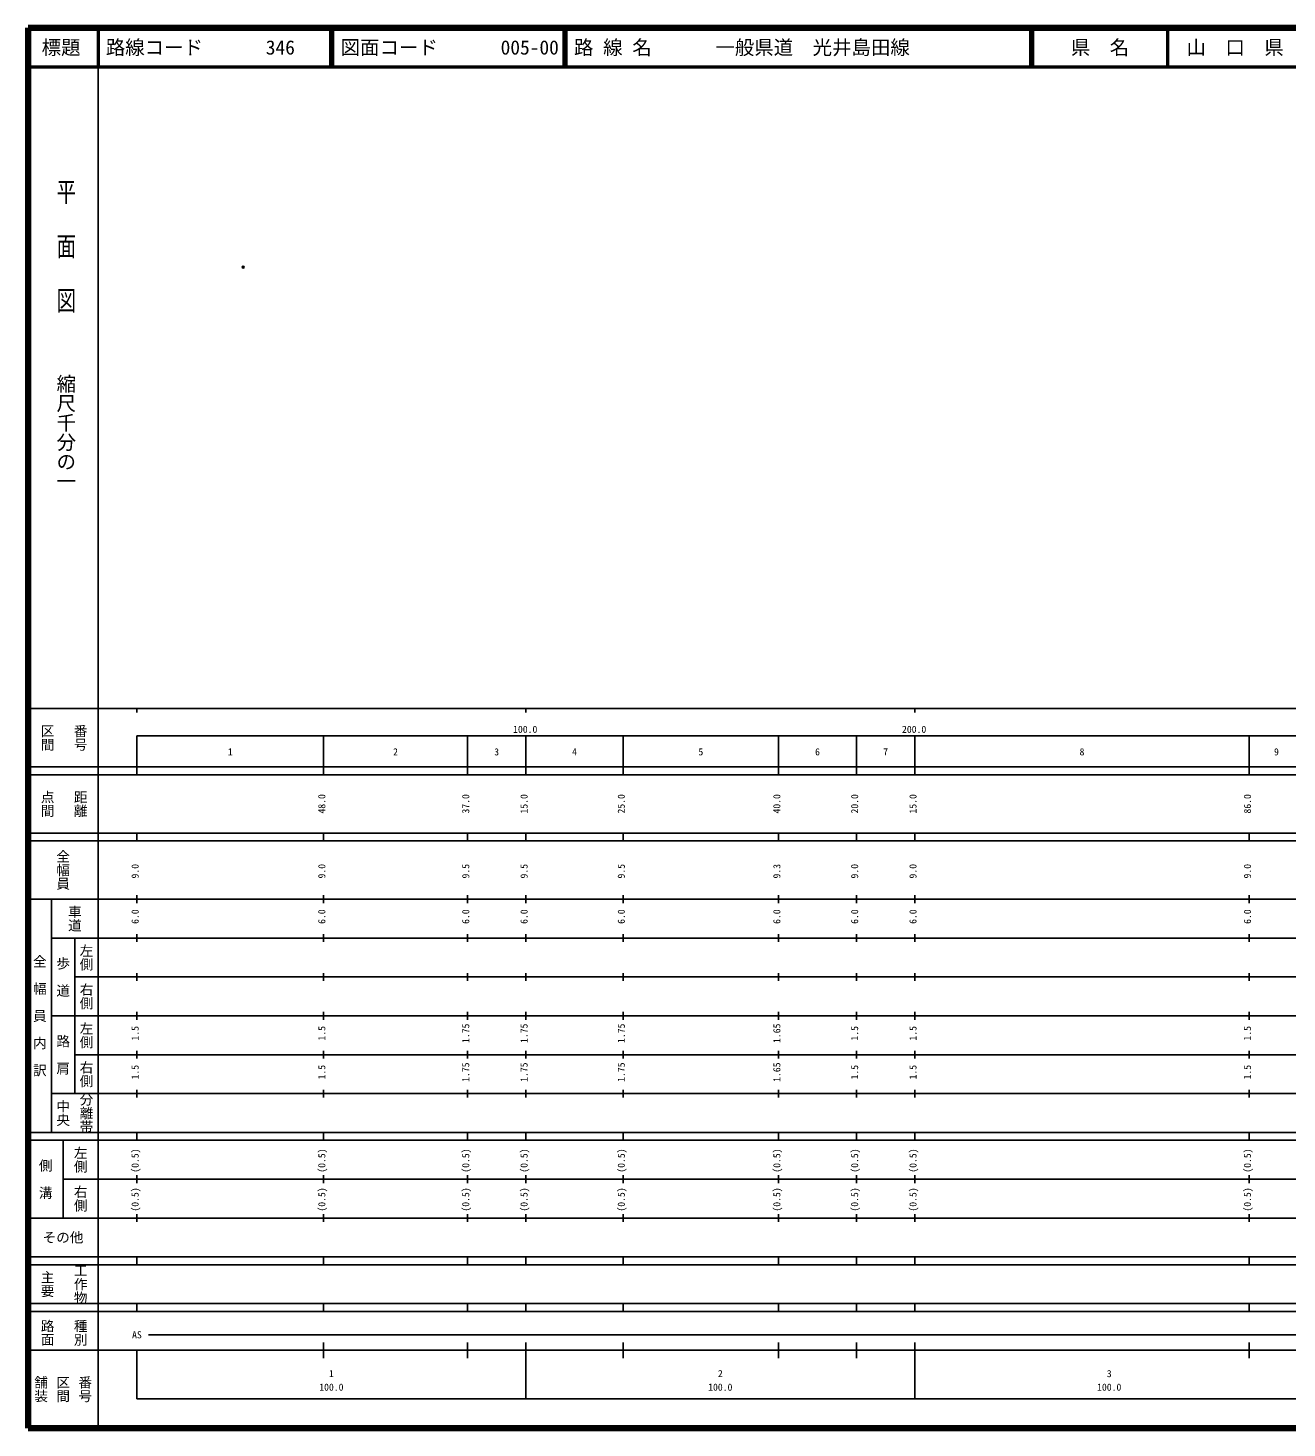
# Model space of a CAD drawing. Units: millimetres on the paper. Extents: x 40 to 680, y 20 to 380.
# Drawn here: x 40 to 363.7, y 20 to 380 of the extents above; entities that cross this region are included whole.
import ezdxf
from ezdxf.enums import TextEntityAlignment as Align

# ---------------------------------------------------------------- set-up
doc = ezdxf.new("R2010")
doc.units = ezdxf.units.MM
doc.header["$PDMODE"] = 32
doc.header["$PDSIZE"] = 0.5
doc.layers.add('M-OTRS', color=6, linetype='Continuous')
doc.layers.add('M-TTL-TXT', color=7, linetype='Continuous')
for name, color, linetype, lineweight in [('M-TTL', 2, 'Continuous', 140), ('M-TTL-BAND', 7, 'Continuous', 25), ('M-TTL-LINE', 7, 'Continuous', 50)]:
    doc.layers.add(name, color=color, linetype=linetype, lineweight=lineweight)
doc.styles.add('@ＭＳ ゴシック', font='')
doc.styles.add('ＭＳ ゴシック', font='')
doc.styles.get('@ＭＳ ゴシック').set_extended_font_data('@MS Gothic')
doc.styles.get('ＭＳ ゴシック').set_extended_font_data('MS Gothic')

msp = doc.modelspace()

# ---------------------------------------------------------------- linework, layer by layer
at = {"layer": 'M-OTRS'}
msp.add_point((95.349, 318.532), dxfattribs=at)
at = {"layer": 'M-TTL'}
for p, q in [((40, 380), (40, 20)), ((680, 380), (40, 380)), ((40, 20), (680, 20))]:
    msp.add_line(p, q, dxfattribs=at)
at = {"layer": 'M-TTL-BAND'}
for p, q in [((58, 370), (58, 20)), ((40, 205), (579, 205)), ((68, 205), (68, 204)), ((168, 205), (168, 204)), ((268, 205), (268, 204)), ((68, 198), (579, 198)), ((68, 198), (68, 188)), ((116, 188), (116, 198)), ((153, 188), (153, 198)), ((168, 188), (168, 198)), ((193, 188), (193, 198)), ((233, 188), (233, 198)), ((253, 188), (253, 198)), ((268, 188), (268, 198)), ((354, 188), (354, 198)), ((40, 190), (579, 190)), ((40, 188), (579, 188)), ((40, 173), (579, 173)), ((68, 171), (68, 173)), ((116, 171), (116, 173)), ((153, 171), (153, 173)), ((168, 171), (168, 173)), ((193, 171), (193, 173)), ((233, 171), (233, 173)), ((253, 171), (253, 173)), ((268, 171), (268, 173)), ((354, 171), (354, 173)), ((40, 171), (579, 171)), ((40, 156), (579, 156)), ((46, 96), (46, 156)), ((68, 155), (68, 157)), ((116, 155), (116, 157)), ((153, 155), (153, 157)), ((168, 155), (168, 157)), ((193, 155), (193, 157)), ((233, 155), (233, 157)), ((253, 155), (253, 157)), ((268, 155), (268, 157)), ((354, 155), (354, 157)), ((46, 146), (579, 146)), ((52, 146), (52, 106)), ((68, 145), (68, 147)), ((116, 145), (116, 147)), ((153, 145), (153, 147)), ((168, 145), (168, 147)), ((193, 145), (193, 147)), ((233, 145), (233, 147)), ((253, 145), (253, 147)), ((268, 145), (268, 147)), ((354, 145), (354, 147)), ((68, 135), (68, 137)), ((116, 135), (116, 137)), ((153, 135), (153, 137)), ((168, 135), (168, 137)), ((193, 135), (193, 137)), ((233, 135), (233, 137)), ((253, 135), (253, 137)), ((268, 135), (268, 137)), ((354, 135), (354, 137)), ((52, 136), (579, 136)), ((46, 126), (579, 126)), ((68, 125), (68, 127)), ((116, 125), (116, 127)), ((153, 125), (153, 127)), ((168, 125), (168, 127)), ((193, 125), (193, 127)), ((233, 125), (233, 127)), ((253, 125), (253, 127)), ((268, 125), (268, 127)), ((354, 125), (354, 127)), ((52, 116), (579, 116)), ((68, 115), (68, 117)), ((116, 115), (116, 117)), ((153, 115), (153, 117)), ((168, 115), (168, 117)), ((193, 115), (193, 117)), ((233, 115), (233, 117)), ((253, 115), (253, 117)), ((268, 115), (268, 117)), ((354, 115), (354, 117)), ((46, 106), (579, 106)), ((68, 105), (68, 107)), ((116, 105), (116, 107)), ((153, 105), (153, 107)), ((168, 105), (168, 107)), ((193, 105), (193, 107)), ((233, 105), (233, 107)), ((253, 105), (253, 107)), ((268, 105), (268, 107)), ((354, 105), (354, 107)), ((40, 96), (579, 96)), ((40, 94), (579, 94)), ((49, 94), (49, 74)), ((68, 94), (68, 96)), ((116, 94), (116, 96)), ((153, 94), (153, 96)), ((168, 94), (168, 96)), ((193, 94), (193, 96)), ((233, 94), (233, 96)), ((253, 94), (253, 96)), ((268, 94), (268, 96)), ((354, 94), (354, 96)), ((49, 84), (579, 84)), ((68, 83), (68, 85)), ((116, 83), (116, 85)), ((153, 83), (153, 85)), ((168, 83), (168, 85)), ((193, 83), (193, 85)), ((233, 83), (233, 85)), ((253, 83), (253, 85)), ((268, 83), (268, 85)), ((354, 83), (354, 85)), ((40, 74), (579, 74)), ((68, 73), (68, 75)), ((116, 73), (116, 75)), ((153, 73), (153, 75)), ((168, 73), (168, 75)), ((193, 73), (193, 75)), ((233, 73), (233, 75)), ((253, 73), (253, 75)), ((268, 73), (268, 75)), ((354, 73), (354, 75)), ((40, 64), (579, 64)), ((40, 62), (579, 62)), ((68, 62), (68, 64)), ((116, 62), (116, 64)), ((153, 62), (153, 64)), ((168, 62), (168, 64)), ((193, 62), (193, 64)), ((233, 62), (233, 64)), ((253, 62), (253, 64)), ((268, 62), (268, 64)), ((354, 62), (354, 64)), ((40, 52), (579, 52)), ((68, 50), (68, 52)), ((116, 50), (116, 52)), ((153, 50), (153, 52)), ((168, 50), (168, 52)), ((193, 50), (193, 52)), ((233, 50), (233, 52)), ((253, 50), (253, 52)), ((268, 50), (268, 52)), ((354, 50), (354, 52)), ((40, 50), (579, 50)), ((71, 44), (565, 44)), ((40, 40), (579, 40)), ((68, 40), (68, 27.5)), ((116, 38), (116, 42)), ((153, 38), (153, 42)), ((168, 27.5), (168, 42)), ((193, 38), (193, 42)), ((233, 38), (233, 42)), ((253, 38), (253, 42)), ((268, 27.5), (268, 42)), ((354, 38), (354, 42)), ((68, 27.5), (579, 27.5))]:
    msp.add_line(p, q, dxfattribs=at)
at = {"layer": 'M-TTL-LINE'}
for p, q in [((58, 380), (58, 370)), ((117.75, 380), (117.75, 370)), ((118.25, 380), (118.25, 370)), ((177.75, 380), (177.75, 370)), ((178.25, 380), (178.25, 370)), ((297.75, 380), (297.75, 370)), ((298.25, 380), (298.25, 370)), ((333, 380), (333, 370)), ((40, 370), (680, 370))]:
    msp.add_line(p, q, dxfattribs=at)

# ---------------------------------------------------------------- texts
at = {"layer": 'M-TTL-BAND', "style": '@ＭＳ ゴシック', "width": 1.4}
msp.add_text('平  面  図', height=3.666, rotation=270, dxfattribs=at).set_placement((49.777, 306.475), align=Align.MIDDLE_RIGHT)
at = {"layer": 'M-TTL-BAND', "style": '@ＭＳ ゴシック'}
msp.add_text('縮尺千分の一', height=3.666, rotation=270, dxfattribs=at).set_placement((49.777, 261.03), align=Align.MIDDLE_RIGHT)
for s, p in [('区間', (45, 197.5)), ('番号', (53.5, 197.5)), ('点間', (45, 180.5)), ('距離', (53.5, 180.5)), ('全幅員', (49, 163.5)), ('車道', (52, 151)), ('左側', (55, 141)), ('全\u3000幅\u3000員\u3000内\u3000訳', (43, 126)), ('歩\u3000道', (49, 136)), ('右側', (55, 131)), ('左側', (55, 121)), ('路\u3000肩', (49, 116)), ('右側', (55, 111)), ('分離帯', (55, 101)), ('中央', (49, 101)), ('左側', (53.5, 89)), ('側\u3000溝', (44.5, 84)), ('右側', (53.5, 79)), ('工作物', (53.5, 57)), ('主要', (45, 57)), ('路面', (45, 44.5)), ('種別', (53.5, 44.5)), ('舗装', (43.333, 30)), ('区間', (49, 30)), ('番号', (54.667, 30))]:
    msp.add_text(s, height=2.566, rotation=270, dxfattribs=at).set_placement(p, align=Align.MIDDLE_CENTER)
at = {"layer": 'M-TTL-BAND', "style": 'ＭＳ ゴシック'}
for s, p in [('100.0', (167.844, 198.195)), ('200.0', (267.844, 198.195)), ('1', (92, 192.405)), ('2', (134.5, 192.405)), ('3', (160.5, 192.405)), ('4', (180.5, 192.405)), ('5', (213, 192.405)), ('6', (243, 192.405)), ('7', (260.5, 192.405)), ('8', (311, 192.405)), ('9', (361, 192.405)), ('AS', (68, 42.5)), ('1', (118, 32.523)), ('2', (218, 32.523)), ('3', (318, 32.523)), ('100.0', (118, 29.033)), ('100.0', (218, 29.033)), ('100.0', (318, 29.033))]:
    msp.add_text(s, height=1.833, dxfattribs=at).set_placement(p, align=Align.BOTTOM_CENTER)
for s, p in [('48.0', (117, 180.5)), ('37.0', (154, 180.5)), ('15.0', (169, 180.5)), ('25.0', (194, 180.5)), ('40.0', (234, 180.5)), ('20.0', (254, 180.5)), ('15.0', (269, 180.5)), ('86.0', (355, 180.5)), ('9.0', (69, 163.174)), ('9.0', (117, 163.174)), ('9.5', (154, 163.174)), ('9.5', (169, 163.174)), ('9.5', (194, 163.174)), ('9.3', (234, 163.174)), ('9.0', (254, 163.174)), ('9.0', (269, 163.174)), ('9.0', (355, 163.174)), ('6.0', (69, 151.5)), ('6.0', (117, 151.5)), ('6.0', (154, 151.5)), ('6.0', (169, 151.5)), ('6.0', (194, 151.5)), ('6.0', (234, 151.5)), ('6.0', (254, 151.5)), ('6.0', (269, 151.5)), ('6.0', (355, 151.5)), ('1.5', (69, 121.5)), ('1.5', (117, 121.5)), ('1.75', (154, 121.5)), ('1.75', (169, 121.5)), ('1.75', (194, 121.5)), ('1.65', (234, 121.5)), ('1.5', (254, 121.5)), ('1.5', (269, 121.5)), ('1.5', (355, 121.5)), ('1.5', (69, 111.5)), ('1.5', (117, 111.5)), ('1.75', (154, 111.5)), ('1.75', (169, 111.5)), ('1.75', (194, 111.5)), ('1.65', (234, 111.5)), ('1.5', (254, 111.5)), ('1.5', (269, 111.5)), ('1.5', (355, 111.5)), ('(0.5)', (69, 88.764)), ('(0.5)', (117, 88.764)), ('(0.5)', (154, 88.764)), ('(0.5)', (169, 88.764)), ('(0.5)', (194, 88.764)), ('(0.5)', (234, 88.764)), ('(0.5)', (254, 88.764)), ('(0.5)', (269, 88.764)), ('(0.5)', (355, 88.764)), ('(0.5)', (69, 78.764)), ('(0.5)', (117, 78.764)), ('(0.5)', (154, 78.764)), ('(0.5)', (169, 78.764)), ('(0.5)', (194, 78.764)), ('(0.5)', (234, 78.764)), ('(0.5)', (254, 78.764)), ('(0.5)', (269, 78.764)), ('(0.5)', (355, 78.764))]:
    msp.add_text(s, height=1.833, rotation=90, dxfattribs=at).set_placement(p, align=Align.BOTTOM_CENTER)
msp.add_text('その他', height=2.566, dxfattribs=at).set_placement((49, 69), align=Align.MIDDLE_CENTER)
at = {"layer": 'M-TTL-TXT', "style": 'ＭＳ ゴシック'}
for s, p in [('標題', (48.5, 375)), ('県\u3000名', (315.625, 375)), ('山\u3000口\u3000県', (350.375, 375))]:
    msp.add_text(s, height=3.666, dxfattribs=at).set_placement(p, align=Align.MIDDLE_CENTER)
for s, p in [('路線コード', (60, 375)), ('346', (101.142, 375)), ('図面コード', (120.38, 375)), ('005-00', (161.521, 375)), ('路 線 名', (180.38, 375)), ('一般県道\u3000光井島田線', (216.734, 375))]:
    msp.add_text(s, height=3.666, dxfattribs=at).set_placement(p, align=Align.MIDDLE_LEFT)

doc.saveas('drawing.dxf')
